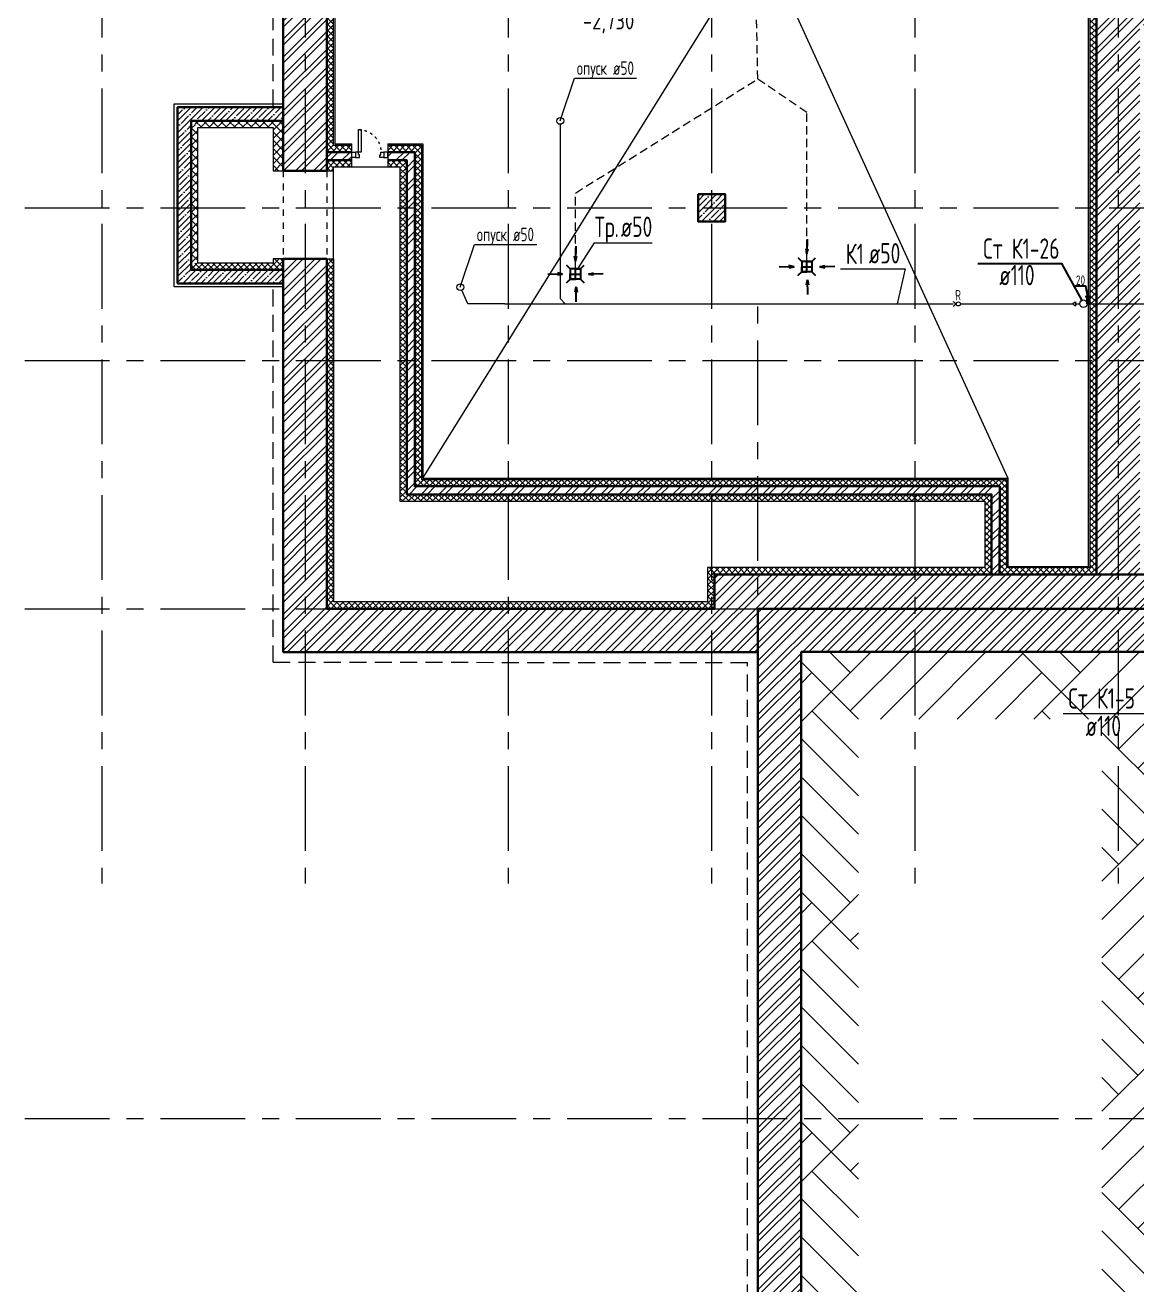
# Model space of a CAD drawing. Header units: millimetres. Extents: x -8689834 to 9419935, y -284943 to 166066.
# Drawn here: x -351301 to -334899, y 72711 to 91296 of the extents above; entities that cross this region are included whole.
import ezdxf
from ezdxf import colors
from ezdxf.entities.mleader import LeaderData, LeaderLine
from ezdxf.math import Vec2, Vec3

# ---------------------------------------------------------------- set-up
doc = ezdxf.new("R2010")
doc.units = ezdxf.units.MM
doc.header["$MEASUREMENT"] = 0
for name, pattern in [('01_base$0$DASHED2', [0.375, 0.25, -0.125]), ('ACAD_ISO03W100', [30, 12, -18]), ('CENTER', [2, 1.25, -0.25, 0.25, -0.25]), ('TRATTEGGIATA', [0.75, 0.5, -0.25]), ('Штрих', [6.35, 3.175, -3.175])]:
    doc.linetypes.add(name, pattern=pattern)
doc.layers.get('0').update_dxf_attribs({"color": 250, "lineweight": 9})
for name, color, linetype, lineweight in [('1 этаж тонкие линии!', 250, 'Continuous', 0), ('АР_Двери', 175, 'Continuous', 18), ('АР_Колонны', 250, 'Continuous', 30), ('АР_Колонны Штрих', 250, 'Continuous', 5), ('АР_МосжилНии_Стены', 127, 'Continuous', 30), ('АР_Навесной фасад', 190, 'Continuous', 5), ('АР_Оси', 195, 'Continuous', 9), ('АР_Отметки', 250, 'Continuous', 15), ('АР_Перегородки кирпич', 244, 'Continuous', 30), ('АР_Перегородки_кирпич_Штрих', 244, 'Continuous', 5), ('АР_Сущ Несущая стена', 216, 'Continuous', 30), ('АР_тонкая линия', 250, 'Continuous', 0), ('АР_Утеплитель', 154, 'Continuous', 9), ('АР_Штриховка кирпич', 250, 'Continuous', 9), ('АР_Штриховка монолит', 250, 'Continuous', 9), ('ВК_канализация', 32, 'Continuous', 30), ('Подвал', 250, 'Continuous', 30), ('Штриховка', 7, 'Continuous', 5)]:
    doc.layers.add(name, color=color, linetype=linetype, lineweight=lineweight)
doc.layers.add('25. ЗАЛИВКА ЗОН', color=7, linetype='Continuous', lineweight=0, transparency=0.2)
doc.layers.add('АР_Кровля дорожки', color=245, linetype='Continuous')
doc.layers.add('ТХ_ВК_трапы', color=5, linetype='Continuous')
doc.styles.add('ISOCPEUR', font='isocpeur.ttf', dxfattribs={"width": 0.7})
doc.dimstyles.new('R_50', dxfattribs={"dimtxt": 140, "dimasz": 30, "dimexe": 20, "dimexo": 0, "dimgap": 20, "dimtad": 1, "dimdec": 0, "dimrnd": 5, "dimzin": 0, "dimdsep": 46, "dimtxsty": 'ISOCPEUR', "dimblk": 'ARCHTICK', "dimcen": 50, "dimdle": 20, "dimclrd": 256, "dimclre": 256, "dimclrt": 256, "dimadec": 0, "dimazin": 0, "dimtfac": 2, "dimtdec": 0, "dimtofl": 0, "dimtmove": 1, "dimatfit": 3, "dimfxl": 1, "dimtvp": 3, "dimtolj": 1, "dimtzin": 0, "dimarcsym": 0})
pattern_1 = [(225.037216, (0, 370), (61.912019, -61.831642), []), (315.037216, (0, 370), (61.831642, 61.912019), [])]

# ---------------------------------------------------------------- blocks, each defined once
blk = doc.blocks.new('*U288')
for points in [[(0, 0), (0, -80), (55, -80), (55, 0), (0, 0)], [(55, -80), (55, 0), (115, 0), (115, -40), (100, -40), (100, -80), (55, -80)], [(475, -80), (475, 0), (415, 0), (415, -40), (430, -40), (430, -80), (475, -80)], [(530, 0), (530, -80), (475, -80), (475, 0), (530, 0)]]:
    blk.add_lwpolyline(points)
blk.add_lwpolyline([(100, -80), (100, -410), (140, -410), (140, -80)], close=True)
at = {"linetype": 'ACAD_ISO03W100', "ltscale": 3}
blk.add_arc((100, -80), 330, 270, 0, dxfattribs=at)
blk = doc.blocks.new('_DotSmall')
at = {"color": 0, "linetype": 'ByBlock', "const_width": 0.5}
blk.add_lwpolyline([(-0.0625, 0, 1), (0.0625, 0, 1)], format="xyb", close=True, dxfattribs=at)
blk = doc.blocks.new('Трапы с разуклонкой')
at = {"layer": 'ТХ_ВК_трапы'}
blk.add_lwpolyline([(364931, 183328), (364981, 183278), (364981, 183128), (364931, 183078), (364981, 183128), (365130, 183128), (365181, 183077), (365130, 183128), (365055, 183128), (365055, 183278), (364981, 183278), (365130, 183278), (365179, 183327), (365130, 183278), (365130, 183128), (365130, 183203), (364981, 183203)], dxfattribs=at)
blk.add_lwpolyline([(364931, 183328), (364981, 183278), (364981, 183128), (364931, 183078), (364981, 183128), (365130, 183128), (365181, 183077), (365130, 183128), (365055, 183128), (365055, 183278), (364981, 183278), (365130, 183278), (365179, 183327), (365130, 183278), (365130, 183128), (365130, 183203), (364981, 183203)], dxfattribs=at)
blk = doc.blocks.new('A$C985b353d')
at = {"layer": 'ТХ_ВК_трапы', "ltscale": 100}
for p, q in [((6, 409), (2, 189)), ((2, 189), (-11, 264)), ((-11, 264), (2, 189)), ((2, 189), (20, 264)), ((-407, 3), (-188, -1)), ((-188, -1), (-263, 17)), ((192, -1), (267, 17)), ((412, 3), (192, -1)), ((-188, -1), (-262, -14)), ((-262, -14), (-188, -1)), ((192, -1), (267, -14)), ((267, -14), (192, -1)), ((10, -191), (-4, -265)), ((-4, -265), (10, -191)), ((14, -410), (10, -191)), ((10, -191), (27, -266))]:
    blk.add_line(p, q, dxfattribs=at)
blk = doc.blocks.new('_ArchTick')
at = {"color": 0, "linetype": 'ByBlock', "const_width": 0.15}
blk.add_lwpolyline([(-0.5, -0.5), (0.5, 0.5)], dxfattribs=at)
blk = doc.blocks.new('*D2234')
at = {"lineweight": -2, "ltscale": 100, "transparency": 16777216}
for p, q in [((-335651, 87443), (-335808, 87443)), ((-335621, 87286), (-335651, 87443)), ((-335631, 87286), (-335661, 87286)), ((-335631, 87186), (-335631, 87306)), ((-335631, 87286), (-335611, 87286)), ((-335611, 87186), (-335611, 87306)), ((-335611, 87286), (-335581, 87286))]:
    blk.add_line(p, q, dxfattribs=at)
at = {"lineweight": -2, "ltscale": 100, "transparency": 16777216, "xscale": 30, "yscale": 30, "zscale": 30}
blk.add_blockref('_ArchTick', (-335631, 87286), dxfattribs=at)
at = {"lineweight": -2, "ltscale": 100, "transparency": 16777216, "xscale": 30, "yscale": 30, "zscale": 30, "rotation": 180}
blk.add_blockref('_ArchTick', (-335611, 87286), dxfattribs=at)
at = {"ltscale": 100, "transparency": 16777216, "insert": (-335729, 87533), "char_height": 140, "attachment_point": 5, "style": 'ISOCPEUR'}
blk.add_mtext('\\A1;20', dxfattribs=at)

msp = doc.modelspace()

# ---------------------------------------------------------------- hatches: boundary and pattern name
at = {"layer": '1 этаж тонкие линии!', "ltscale": 100, "transparency": 33554559}
h = msp.add_hatch(dxfattribs=at)
h.set_pattern_fill('AR-PARQ1', scale=200, angle=45, style=0)
h.paths.add_polyline_path([(-339005.1, 81057.8), (-335415.1, 81057.8), (-335415.1, 63056), (-339005.1, 63056)], flags=16)
h.paths.add_polyline_path([(-339852.1, 82045.5), (-334484.7, 82050.5), (-334484.7, 62098), (-339852.7, 62093)])
at = {"layer": 'АР_Колонны Штрих', "ltscale": 100}
h = msp.add_hatch(dxfattribs=at)
h.set_pattern_fill('ANSI35', scale=500)
h.set_pattern_definition([(45, (-1298424.17, 128672.16), (-88.388348, 88.388348), []), (45, (-1298335.78, 128672.16), (-88.388348, 88.388348), [156.25, -31.25, 0, -31.25])])
h.paths.add_polyline_path([(-340972.1, 88800.7), (-341372.1, 88800.7), (-341372.1, 88400.7), (-340972.1, 88400.7)])
at = {"layer": 'АР_Перегородки_кирпич_Штрих', "ltscale": 100}
h = msp.add_hatch(dxfattribs=at)
h.set_pattern_fill('ANSI32', scale=500)
h.paths.add_polyline_path([(-346482.2, 89424.7), (-346852.2, 89424.7), (-346852.2, 89304.7), (-346482.2, 89304.7)])
h = msp.add_hatch(dxfattribs=at)
h.set_pattern_fill('ANSI32', scale=500)
h.paths.add_polyline_path([(-345552.2, 89424.7), (-345952.2, 89424.7), (-345952.2, 89304.7), (-345672.2, 89304.7), (-345672.2, 84372.1), (-337041.1, 84372.1), (-337043, 83192.5), (-336923, 83192.3), (-336920.8, 84491.2), (-345552.2, 84492.1)])
at = {"layer": 'АР_Утеплитель', "ltscale": 100}
h = msp.add_hatch(dxfattribs=at)
h.set_pattern_fill('ANSI37', scale=700, angle=180.03722)
h.set_pattern_definition(pattern_1)
h.paths.add_polyline_path([(-348754.1, 89785.4), (-347642.8, 89785.7), (-347642.7, 89886), (-348854.5, 89885.6)])
h = msp.add_hatch(dxfattribs=at)
h.set_pattern_fill('ANSI37', scale=700, angle=180.03722)
h.set_pattern_definition([(225.037216, (-262306.35, 402283.35), (61.91202, -61.831642), []), (315.037216, (-262306.35, 402283.35), (61.831642, 61.91202), [])])
h.paths.add_polyline_path([(-348852.3, 87785.4), (-348752.8, 87785.5), (-348754.3, 89785.6), (-348852.2, 89885.8)])
h = msp.add_hatch(dxfattribs=at)
h.set_pattern_fill('ANSI37', scale=700, angle=180.03722)
h.set_pattern_definition(pattern_1)
h.paths.add_polyline_path([(-347492.2, 89148.6), (-347642.7, 89148.6), (-347642.7, 89885.9), (-347492.2, 89885.9)])
at = {"layer": 'АР_Штриховка кирпич', "ltscale": 100}
h = msp.add_hatch(dxfattribs=at)
h.set_pattern_fill('ANSI32', scale=500)
h.paths.add_polyline_path([(-347492.2, 102840.4), (-346852.1, 102840.4), (-346852.1, 106850.7), (-347492.2, 106340.7)])
h.paths.add_polyline_path([(-347492.1, 89148.6), (-346852.1, 89148.6), (-346852.1, 101675.4), (-347492.2, 101675.4)])
h.paths.add_polyline_path([(-346852.1, 87848.6), (-347492.1, 87848.6), (-347492.1, 83698.5), (-346852.1, 83698.5)])
h = msp.add_hatch(dxfattribs=at)
h.set_pattern_fill('ANSI32', scale=500)
h.set_pattern_definition([(45, (-1298418.67, 164822.8), (-132.58252, 132.58252), []), (45, (-1298330.29, 164822.8), (-132.58252, 132.58252), [])])
h.paths.add_polyline_path([(-335492.2, 83192.4), (-334852.2, 83192.4), (-334852.2, 91294.9), (-333250.9, 91296.1), (-333250.9, 91935.3), (-335492.2, 91935.7)])
h = msp.add_hatch(dxfattribs=at)
h.set_pattern_fill('ANSI32', scale=500)
h.paths.add_polyline_path([(-346852.1, 83700.7), (-347492, 83700.7), (-347492, 82045.7), (-340491.8, 82045.7), (-340491.8, 82685.7), (-329971.8, 82685.7), (-329971.8, 83192.4), (-341131.8, 83192.4), (-341131.8, 82685.7), (-346852, 82685.7)])
h = msp.add_hatch(dxfattribs=at)
h.set_pattern_fill('ANSI32', scale=500)
h.paths.add_polyline_path([(-339853.3, 82050.5), (-330106.8, 82051.5), (-330106.8, 80969.2), (-329468.3, 80969), (-329468.3, 82685.7), (-329576.8, 82685.7), (-329971.8, 82685.8), (-340493.3, 82685.7), (-340493.3, 64815.7), (-346842, 64815.7), (-346842, 55105.7), (-333741.7, 55105.7), (-333741.7, 61455.7), (-332347.9, 61455.7), (-332347.9, 62094), (-334239.8, 62094), (-334239.8, 55506.5), (-346441.8, 55506.5), (-346441.1, 64415), (-340492.6, 64415), (-340517.6, 61455.7), (-334214, 61455.7), (-334225.3, 62094.7), (-339853.3, 62094.7), (-339853.4, 64904.6)])
at = {"layer": 'АР_Штриховка монолит', "ltscale": 100}
h = msp.add_hatch(dxfattribs=at)
h.set_pattern_fill('ANSI35', scale=500)
h.paths.add_polyline_path([(-347492.1, 90085.7), (-349052.1, 90085.8), (-349052.4, 87485.8), (-347492.2, 87485.7), (-347492.2, 87685.7), (-348852.4, 87685.8), (-348852.2, 89885.8), (-347492.2, 89885.8)])
at = {"layer": 'Штриховка', "transparency": 33554636}
h = msp.add_hatch(dxfattribs=at)
h.set_pattern_fill('ANSI37', scale=500)
h.paths.add_polyline_path([(-341372, 100400.7), (-344172.1, 100400.7), (-344172.1, 100300.7), (-341372, 100300.7)])
h.paths.add_polyline_path([(-344172.1, 100400.7), (-345133.7, 100400.7), (-345133.7, 100300.7), (-344172.1, 100300.7)])
h.paths.add_polyline_path([(-346633.3, 100400.7), (-346852.2, 100400.7), (-346852.2, 99100.7), (-346752.2, 99100.7), (-346752.2, 100300.7), (-346633.3, 100300.7)])
h.paths.add_polyline_path([(-346752.2, 99100.7), (-346852.2, 99100.7), (-346852.2, 94600.7), (-346752.2, 94600.7)])
h.paths.add_polyline_path([(-335492.2, 94800.7), (-335592.2, 94800.7), (-335592.2, 94600.7), (-335492.2, 94600.7)])
h.paths.add_polyline_path([(-335492.2, 95920.7), (-338172.1, 95920.7), (-338172.1, 95820.7), (-335592.2, 95820.7), (-335592.2, 95020.6), (-335592.2, 94920.6), (-335492.2, 94920.6)])
h.paths.add_polyline_path([(-336922.8, 83292.4), (-336923, 83192.4), (-335492.2, 83192.4), (-335492.2, 91935.7), (-335492.2, 94600.7), (-335592.2, 94600.7), (-335592.2, 83292.4)])
h.paths.add_polyline_path([(-337043, 83192.4), (-337042.8, 83292.4), (-341231.8, 83292.4), (-341231.8, 82785.7), (-346752.2, 82785.7), (-346752.2, 87848.6), (-346852.2, 87848.6), (-346852.2, 82685.7), (-341131.8, 82685.7), (-341131.8, 83192.4)])
h = msp.add_hatch(dxfattribs=at)
h.set_pattern_fill('ANSI37', scale=500)
h.paths.add_polyline_path([(-346482.2, 89524.7), (-346752.2, 89524.7), (-346752.2, 94600.7), (-346852.2, 94600.7), (-346852.2, 89424.7), (-346482.2, 89424.7)])
h.paths.add_polyline_path([(-346482.2, 89304.7), (-346852.2, 89304.7), (-346852.2, 89148.6), (-346752.2, 89148.6), (-346752.2, 89204.7), (-346482.2, 89204.7)])
h = msp.add_hatch(dxfattribs=at)
h.set_pattern_fill('ANSI37', scale=500)
h.paths.add_polyline_path([(-345452.2, 89524.7), (-345952.2, 89524.7), (-345952.2, 89424.7), (-345552.2, 89424.7), (-345552.2, 88600.7), (-345452.2, 88600.7)])
h.paths.add_polyline_path([(-345452.2, 88600.7), (-345552.2, 88600.7), (-345552.2, 86350.7), (-345452.2, 86350.7)])
h.paths.add_polyline_path([(-345452.2, 86350.7), (-345552.2, 86350.7), (-345552.2, 84492.1), (-344606.7, 84492.1), (-344480.7, 84592.1), (-345452.2, 84592.1)])
h.paths.add_polyline_path([(-336820.7, 84592.1), (-344172.1, 84592.1), (-344172.1, 84492.1), (-336920.8, 84492.1), (-336923, 83292.5), (-336823, 83292.3)])
h.paths.add_polyline_path([(-344172.1, 84592.1), (-344480.7, 84592.1), (-344606.7, 84492.1), (-344172.1, 84492.1)])
h = msp.add_hatch(dxfattribs=at)
h.set_pattern_fill('ANSI37', scale=500)
h.paths.add_polyline_path([(-345672.2, 89304.7), (-345952.2, 89304.7), (-345952.2, 89204.7), (-345772.2, 89204.7), (-345772.2, 84272.1), (-337141.2, 84271.8), (-337143, 83292.4), (-337043, 83292.4), (-337041.1, 84371.6), (-345672.2, 84372.1)])
h = msp.add_hatch(dxfattribs=at)
h.set_pattern_fill('ANSI37', scale=500)
h.paths.add_polyline_path([(-348852.2, 87685.4), (-347642.7, 87685.8), (-347642.8, 87785.7), (-348853, 87785.3)])
h = msp.add_hatch(dxfattribs=at)
h.set_pattern_fill('ANSI37', scale=500)
h.paths.add_polyline_path([(-347492.2, 87685.7), (-347642.7, 87685.7), (-347642.7, 87848.6), (-347492.2, 87848.6)])

# ---------------------------------------------------------------- linework, layer by layer
at = {"color": 7, "linetype": 'TRATTEGGIATA', "ltscale": 500}
for p, q in [((-347641.7, 90096.6), (-347641.7, 98565.7)), ((-347641.7, 81895.7), (-347642.2, 87489.2)), ((-347642.2, 81895.7), (-340642, 81894.9)), ((-340642, 64965.7), (-340642, 81894.9))]:
    msp.add_line(p, q, dxfattribs=at)
at = {"layer": '1 этаж тонкие линии!', "color": 7, "ltscale": 100, "transparency": 33554559, "elevation": -1.1}
for points in [[(-346752.2, 89148.6), (-346752.2, 89204.7)], [(-337141.2, 83292.4), (-341231.8, 83292.4), (-341231.8, 82785.7), (-346752.2, 82785.7)]]:
    msp.add_lwpolyline(points, dxfattribs=at)
at = {"layer": '25. ЗАЛИВКА ЗОН', "color": 7, "lineweight": 13, "ltscale": 500}
for p, q in [((-347492.2, 89885.9), (-347642.7, 89885.9)), ((-347642.7, 89885.9), (-347642.7, 89885.8)), ((-347642.7, 89786), (-347642.7, 89148.6)), ((-347492.2, 89148.6), (-347492.2, 89885.9)), ((-347642.7, 89148.6), (-347492.2, 89148.6)), ((-347492.2, 87848.6), (-347642.7, 87848.6)), ((-347492.2, 87685.7), (-347492.2, 87848.6)), ((-347656.1, 87685.7), (-347492.2, 87685.7)), ((-347656.1, 87685.7), (-347656.1, 87685.7))]:
    msp.add_line(p, q, dxfattribs=at)
for points in [[(-347642.7, 89786), (-347642.7, 89148.6), (-347492.2, 89148.6), (-347492.2, 89885.9), (-347656.1, 89885.9), (-347656.1, 89885.8)], [(-347642.7, 89786), (-347642.7, 89148.6), (-347492.2, 89148.6), (-347492.2, 89885.9), (-347656.1, 89885.9), (-347656.1, 89885.8)], [(-347642.7, 89786), (-347642.7, 89148.6), (-347492.2, 89148.6), (-347492.2, 89885.9), (-347642.7, 89885.9), (-347642.7, 89885.8)], [(-347642.7, 87685.7), (-347642.7, 87685.7), (-347492.2, 87685.7), (-347492.2, 87848.6), (-347642.7, 87848.6), (-347642.7, 87786)]]:
    msp.add_lwpolyline(points, dxfattribs=at)
at = {"layer": 'АР_Колонны', "color": 7, "ltscale": 100}
msp.add_lwpolyline([(-341372.1, 88800.7), (-340972.1, 88800.7), (-340972.1, 88400.7), (-341372.1, 88400.7)], close=True, dxfattribs=at)
at = {"layer": 'АР_Кровля дорожки', "color": 7, "ltscale": 500}
msp.add_lwpolyline([(-337242, 87778.5), (-336008, 87778.5), (-335712, 87234.9)], dxfattribs=at)
at = {"layer": 'АР_МосжилНии_Стены', "color": 7, "ltscale": 100}
for p, q in [((-347492.2, 89276.7), (-347492.2, 101675.4)), ((-346852.2, 89276.7), (-346852.2, 101675.4)), ((-335492.2, 83192.4), (-335492.2, 91935.7)), ((-347492.2, 89148.6), (-347492.2, 90135.7)), ((-346852.2, 89148.6), (-346852.2, 89700.7)), ((-347492.2, 83584.1), (-347492.2, 87848.6)), ((-346852.2, 83649.1), (-346852.2, 87848.6)), ((-347492.2, 82045.7), (-347492.2, 83765.7)), ((-346852.2, 82685.7), (-346852.2, 83700.7)), ((-346852.2, 82685.7), (-341131.8, 82685.7)), ((-340491.8, 64415), (-340491.8, 82685.7)), ((-340491.8, 82685.7), (-329468.3, 82685.7)), ((-347492.2, 82045.7), (-340492, 82045.7)), ((-339853.3, 62095.5), (-339853.3, 82050.5)), ((-339853.3, 82050.5), (-334484.7, 82050.5))]:
    msp.add_line(p, q, dxfattribs=at)
for points in [[(-346852.2, 89148.6), (-347492.2, 89148.6)], [(-347492.2, 87848.6), (-346852.2, 87848.6)], [(-346852, 82685.7), (-341131.8, 82685.7), (-341131.8, 83192.4), (-329971.8, 83192.4)]]:
    msp.add_lwpolyline(points, dxfattribs=at)
at = {"layer": 'АР_Навесной фасад', "color": 7, "ltscale": 100}
msp.add_lwpolyline([(-347642.7, 87786), (-348752.6, 87785.5), (-348754.1, 89785.6), (-347642.7, 89786)], dxfattribs=at)
at = {"layer": 'АР_Оси', "color": 7, "linetype": 'CENTER', "ltscale": 1000}
for p, q in [((-350172.1, 134363.2), (-350172.1, 78630.8)), ((-347172.1, 134363.2), (-347172.1, 78630.8)), ((-344172.1, 134363.2), (-344172.1, 78630.8)), ((-341172.1, 134363.2), (-341172.1, 78630.8)), ((-338172.1, 134363.2), (-338172.1, 78630.8)), ((-335172.1, 134363.2), (-335172.1, 78630.8)), ((-359305.8, 88600.7), (-276127.4, 88600.7)), ((-340492, 53394.4), (-340492, 87278.3)), ((-359305.8, 86350.7), (-276127.4, 86350.7)), ((-359305.8, 82685.7), (-275708.6, 82685.7)), ((-359305.8, 75165.7), (-275708.6, 75165.7))]:
    msp.add_line(p, q, dxfattribs=at)
at = {"layer": 'АР_Перегородки кирпич', "color": 7, "linetype": 'Continuous', "ltscale": 100}
for points in [[(-346852.2, 89424.7), (-346482.2, 89424.7)], [(-345952.2, 89424.7), (-345552.2, 89424.7), (-345552.2, 84492.1), (-336920.8, 84492.1), (-336923, 83192.4)], [(-346852.2, 89304.7), (-346482.2, 89304.7)], [(-345952.2, 89304.7), (-345672.2, 89304.7), (-345672.2, 84372.1), (-337041.1, 84372.1), (-337043, 83192.4)]]:
    msp.add_lwpolyline(points, dxfattribs=at)
at = {"layer": 'АР_Сущ Несущая стена', "color": 7, "linetype": 'Штрих', "lineweight": 9, "ltscale": 30}
for p, q in [((-347492.2, 89148.6), (-347492.2, 87848.6)), ((-346852.2, 89148.6), (-346852.2, 87848.6))]:
    msp.add_line(p, q, dxfattribs=at)
at = {"layer": 'АР_Сущ Несущая стена', "color": 7, "ltscale": 100}
for points in [[(-347492.2, 87485.7), (-349052.4, 87485.8), (-349052.2, 90085.8), (-347492.2, 90085.7)], [(-348852.2, 89885.8), (-348852.3, 87685.8), (-347492.2, 87685.7)], [(-347492.2, 89885.8), (-348852.2, 89885.8)]]:
    msp.add_lwpolyline(points, dxfattribs=at)
at = {"layer": 'АР_тонкая линия', "color": 7, "ltscale": 500}
for p, q in [((-346852.2, 89148.6), (-346752.2, 89148.6, -1.1)), ((-346852.2, 87848.6), (-346752.2, 87848.6)), ((-346752.2, 87848.6), (-346752.2, 82785.7, -1.1))]:
    msp.add_line(p, q, dxfattribs=at)
for points in [[(-346752.2, 89524.7), (-346482.2, 89524.7)], [(-346732.2, 89544.7), (-346482.2, 89544.7)], [(-346752.2, 89204.7), (-346482.2, 89204.7)]]:
    msp.add_lwpolyline(points, dxfattribs=at)
at = {"layer": 'АР_Утеплитель', "color": 7, "ltscale": 0.25}
msp.add_lwpolyline([(-347492.2, 87435.7), (-349102.4, 87435.8), (-349102.2, 90135.8), (-347492.2, 90135.7)], dxfattribs=at)
at = {"layer": 'ВК_канализация', "color": 3, "linetype": '01_base$0$DASHED2', "lineweight": 13, "ltscale": 500}
for points in [[(-343182.9, 87699.3), (-343182.9, 88819), (-340492.3, 90502.3), (-340516.4, 91865.6)], [(-339767.8, 87806.8), (-339767.8, 90007.9), (-340492.3, 90502.3)]]:
    msp.add_lwpolyline(points, dxfattribs=at)
at = {"layer": 'ВК_канализация', "color": 18, "lineweight": 13, "ltscale": 500, "true_color": 0x000000}
for points in [[(-343405.2, 89883.5), (-343196.7, 90511.8), (-342278.6, 90511.8)], [(-344880.7, 87430.1), (-344672.2, 88058.4), (-343754, 88058.4)], [(-343145.6, 87699.3), (-342898.6, 88085), (-342051.5, 88085)], [(-339269.4, 87701.1), (-338316.8, 87701.1), (-338433.9, 87182.9)], [(-335805.4, 87214.4), (-335805.4, 87151.4), (-335852.8, 87182.9), (-335805.4, 87214.4)], [(-335985.2, 81141.8), (-334751.2, 81141.8), (-334553.2, 81946.8)]]:
    msp.add_lwpolyline(points, dxfattribs=at)
at = {"layer": 'ВК_канализация', "color": 244, "lineweight": 13, "ltscale": 500, "true_color": 0x991b1e}
for points in [[(-343405.2, 89833.5), (-343405.2, 87265.3), (-343333, 87182.9)], [(-344222.6, 87182.9), (-344770.3, 87182.9), (-344860.3, 87384.4)], [(-344222.6, 87182.9), (-337607.7, 87182.9)], [(-337561, 87182.9), (-337577.7, 87182.9)], [(-337501, 87182.9), (-335852.8, 87182.9)], [(-335805.4, 87182.9), (-335740.5, 87182.9)], [(-335630.7, 87186.4), (-334654.8, 87182.9), (-334493.9, 87340.2)]]:
    msp.add_lwpolyline(points, dxfattribs=at)
for centre, radius in [((-343405.2, 89883.5), 50), ((-344880.7, 87430.1), 50), ((-337531, 87182.9), 30), ((-335685.7, 87186.6), 55)]:
    msp.add_circle(centre, radius, dxfattribs=at)
msp.add_arc((-337607.7, 87182.9), 30, 270, 90, dxfattribs=at)
at = {"layer": 'Подвал', "color": 7, "lineweight": 13, "ltscale": 500}
for p, q in [((-345432.2, 84612.1), (-340917.2, 91865.6, -0.1)), ((-340115.7, 91865.6, -0.1), (-336800.6, 84612.1))]:
    msp.add_line(p, q, dxfattribs=at)
at = {"layer": 'Штриховка', "color": 7, "transparency": 33554636}
for points, elevation in [([(-346633.3, 100400.7), (-346633.3, 100280.7), (-346732.2, 100280.7), (-346732.2, 89544.7)], -1.4), ([(-346752.2, 89524.7), (-346752.2, 100300.7), (-346633.3, 100300.7)], -1.1), ([(-335592.2, 94800.7), (-335592.2, 83292.4), (-336823, 83292.4)], -1.1), ([(-336803, 83309.5), (-335610.9, 83307.3), (-335611.8, 94800.7)], -1.4)]:
    msp.add_lwpolyline(points, dxfattribs=dict(at, elevation=elevation))
for points in [[(-346482.2, 89205), (-346482.2, 89544.7)], [(-345952.2, 89544.7), (-345432.2, 89544.7), (-345432.2, 84612.1), (-336800.6, 84612.1), (-336803, 83309.4)], [(-345952.2, 89544.7), (-345952.2, 89205)], [(-345952.2, 89524.7), (-345452.2, 89524.7), (-345452.2, 84592.1), (-336820.7, 84592.1), (-336823, 83292.4)], [(-346752.2, 89204.7), (-345772.2, 89204.7), (-345772.2, 84272.1), (-337141.2, 84272.1), (-337141.2, 83292.4), (-341231.8, 83292.4), (-341231.8, 82785.7), (-346752.2, 82785.7), (-346752.2, 89204.7)]]:
    msp.add_lwpolyline(points, dxfattribs=at)

# ---------------------------------------------------------------- block references
at = {"layer": 'АР_Двери', "color": 7, "xscale": -1, "rotation": 180}
msp.add_blockref('*U288', (-346482.2, 89344.7), dxfattribs=at)
at = {"layer": 'ВК_канализация', "color": 7, "ltscale": 500}
for p in [(-339767.8, 87731.8), (-339767.8, 87731.8), (-343182.9, 87624.3), (-343182.9, 87624.3)]:
    msp.add_blockref('A$C985b353d', p, dxfattribs=at)
at = {"layer": 'ВК_канализация', "color": 7, "lineweight": 9, "xscale": -1}
for p in [(21872.4, -95578.4), (21872.4, -95578.4), (25287.5, -95470.9), (25287.5, -95470.9)]:
    msp.add_blockref('Трапы с разуклонкой', p, dxfattribs=at)

# ---------------------------------------------------------------- texts
at = {"layer": 'ВК_канализация', "color": 18, "ltscale": 100, "true_color": 0x000000, "attachment_point": 4, "style": 'ISOCPEUR'}
for s, insert, char_height, width in [('\\pxi-1,l1,t1,5;опуск ø50', (-343160.8, 90635.1), 200, 5891.51), ('Тр.', (-342898.6, 88280), 300, 5891.51), ('\\pxi-1,l1,t1,5;ø50', (-342512.4, 88322.6), 300, 7500), ('\\pxi-1,l1,t1,5;опуск ø50', (-344636.2, 88181.7), 200, 5891.51), ('Ст К1-26', (-337165.4, 87999.3), 300, 5891.51), ('К1', (-339192.8, 87921.9), 300, 5891.51), ('\\pxi-1,l1,t1,5;ø50', (-338852.4, 87930.6), 300, 7500), ('\\pxi-1,l1,t1,5;ø110', (-336928.6, 87608.9), 300, 7500), ('Ст К1-5', (-335908.6, 81362.6), 300, 5891.51), ('\\pxi-1,l1,t1,5;ø110', (-335652.6, 80957.9), 300, 7500)]:
    msp.add_mtext(s, dxfattribs=dict(at, insert=insert, char_height=char_height, width=width))
at = {"layer": 'ВК_канализация', "color": 7, "ltscale": 100, "insert": (-337580.2, 87312.7, -78.2), "char_height": 150, "width": 7500, "attachment_point": 4, "rotation": 0.04194, "style": 'ISOCPEUR'}
msp.add_mtext('\\pxi-1,l1,t1,5;R', dxfattribs=at)

# ---------------------------------------------------------------- dimensions: what is measured, and where the dimension line sits
at = {"color": 18, "ltscale": 100, "true_color": 0x000000}
dim = msp.add_linear_dim(base=(-335611.2032, 87286.1824), p1=(-335630.6594, 87186.3963), p2=(-335611.2032, 87186.3978, -1.3777), dimstyle='R_50', override={"dimpost": '\\X'}, dxfattribs=at)
dim.commit()
dim.dimension.update_dxf_attribs({"geometry": '*D2234', "text_midpoint": (-335670.6554, 87442.5801), "dimtype": 160})

# ---------------------------------------------------------------- leaders
at = {"layer": 'АР_Отметки', "color": 7}
ml = msp.add_multileader_mtext('Standard', dxfattribs=at)
ml.set_content('{\\W0.8;-2,430}', color=7, style='ISOCPEUR')
ml.set_leader_properties(color=256, linetype='Continuous', lineweight=-1)
ml.set_arrow_properties(name='DOTSMALL')
ml.build(insert=Vec2(0, 0))
ml.multileader.update_dxf_attribs({"has_text_frame": 1, "text_left_attachment_type": 4, "text_right_attachment_type": 4, "dogleg_length": 100, "arrow_head_size": 180})
ctx = ml.context
ctx.base_point, ctx.char_height, ctx.arrow_head_size, ctx.landing_gap_size, ctx.plane_origin = Vec3(-336711.9, 117132.7), 250, 180, 50, Vec3(-335659.2, 115477.5)
ctx.left_attachment, ctx.right_attachment = 4, 4
notes = []
notes.append((ctx, [(0, (0, 0, 0), (0, 0), (1, 0), 1, [])]))
ctx.mtext.insert, ctx.mtext.width, ctx.mtext.line_spacing_style, ctx.mtext.flow_direction = Vec3(-336661.9, 117466), 852.697, 2, 5
ml = msp.add_multileader_mtext('Standard', dxfattribs=at)
ml.set_content('{\\W0.8;-2,780}', color=7, style='ISOCPEUR')
ml.set_leader_properties(color=256, linetype='Continuous', lineweight=-1)
ml.set_arrow_properties(name='DOTSMALL')
ml.build(insert=Vec2(0, 0))
ml.multileader.update_dxf_attribs({"has_text_frame": 1, "text_left_attachment_type": 4, "text_right_attachment_type": 4, "dogleg_length": 100, "arrow_head_size": 180})
ctx = ml.context
ctx.base_point, ctx.char_height, ctx.arrow_head_size, ctx.landing_gap_size, ctx.plane_origin = Vec3(-348571.1, 101311.4), 250, 180, 50, Vec3(-348527.5, 100033.3)
ctx.left_attachment, ctx.right_attachment = 4, 4
notes.append((ctx, [(0, (0, 0, 0), (0, 0), (1, 0), 1, [])]))
ctx.mtext.insert, ctx.mtext.width, ctx.mtext.defined_height, ctx.mtext.line_spacing_style, ctx.mtext.flow_direction = Vec3(-348521.1, 101644.7), 769.989, 343.9, 2, 5
ml = msp.add_multileader_mtext('Standard', dxfattribs=at)
ml.set_content('{\\W0.8;-2,730}', color=7, style='ISOCPEUR')
ml.set_leader_properties(color=256, linetype='Continuous', lineweight=-1)
ml.set_arrow_properties(name='DOTSMALL')
ml.build(insert=Vec2(0, 0))
ml.multileader.update_dxf_attribs({"has_text_frame": 1, "text_left_attachment_type": 4, "text_right_attachment_type": 4, "dogleg_length": 100, "arrow_head_size": 180})
ctx = ml.context
ctx.base_point, ctx.char_height, ctx.arrow_head_size, ctx.landing_gap_size, ctx.plane_origin = Vec3(-343122.5, 91149.4), 250, 180, 50, Vec3(-347781, 87297.1)
ctx.left_attachment, ctx.right_attachment = 4, 4
notes.append((ctx, [(0, (0, 0, 0), (0, 0), (1, 0), 1, [])]))
ctx.mtext.insert, ctx.mtext.width, ctx.mtext.defined_height, ctx.mtext.line_spacing_style, ctx.mtext.flow_direction = Vec3(-343072.5, 91482.7), 769.989, 343.9, 2, 5
for ctx, leaders in notes:
    for number, flags, end, landing, length, lines in leaders:
        leader = LeaderData()
        leader.index, (leader.has_last_leader_line, leader.has_dogleg_vector, leader.attachment_direction) = number, flags
        leader.last_leader_point, leader.dogleg_vector, leader.dogleg_length = Vec3(end), Vec3(landing), length
        for number, points, colour, breaks in lines:
            line = LeaderLine()
            line.index, line.vertices, line.color, line.breaks = number, Vec3.list(points), colors.encode_raw_color(colour), breaks
            leader.lines.append(line)
        ctx.leaders.append(leader)

doc.saveas('drawing.dxf')
